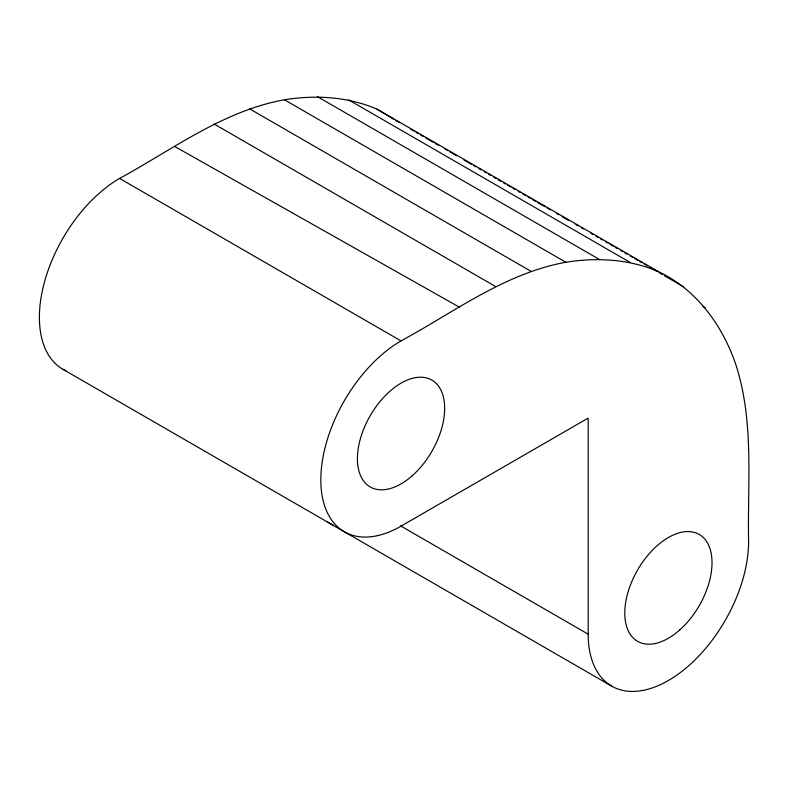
<?xml version="1.0" encoding="UTF-8"?>
<svg xmlns="http://www.w3.org/2000/svg" width="788" height="788" viewBox="0 0 788 788"><rect width="100%" height="100%" fill="white"/><g stroke="black" fill="none" stroke-linecap="round" stroke-linejoin="round"><path stroke-width="1.18" d="M65.916 370.853A113.433 65.493 -60 0 1 44.729 281.07A113.433 65.493 -60 0 1 119.609 178.433C172.946 149.316 223.29 110.822 284.429 99.771C315.555 94.777 347.784 96.628 376.999 109.138L658.433 271.624C696.641 289.62 722.665 325.572 735.923 364.874C754.343 422.004 747.398 482.63 748.6 541.583A113.433 65.493 -60 0 1 668.391 680.507A113.433 65.493 -60 0 1 588.183 634.192L400.57 525.872M588.183 634.192L588.183 418.093L401.033 526.148A113.433 65.493 -60 0 1 320.824 479.833A113.433 65.493 -60 0 1 401.033 340.909C454.459 311.93 504.724 273.397 565.853 262.246C596.989 257.262 629.208 259.114 658.433 271.624M174.838 146.548L459.434 307.202M410.696 129.252L413.897 131.103M416.034 132.335L418.162 133.566M420.29 134.787L423.491 136.639M425.628 137.87L433.085 142.175M435.222 143.406L438.414 145.258M444.816 148.952L448.008 150.794M450.145 152.025L456.538 155.719M464.004 160.023L471.46 164.337M473.598 165.569L475.725 166.8M478.927 168.642L481.054 169.873M484.256 171.715L486.383 172.946M488.521 174.178L490.648 175.409M493.849 177.261L495.977 178.492M498.114 179.723L501.316 181.565M503.443 182.796L505.571 184.028M507.708 185.259L510.91 187.111M513.037 188.342L515.175 189.573M518.366 191.415L520.504 192.646M522.631 193.878L525.832 195.719M527.96 196.951L530.097 198.182M532.225 199.413L535.426 201.265M537.554 202.496L545.02 206.801M547.148 208.032L550.349 209.874M556.742 213.568L558.879 214.799M562.071 216.651L568.473 220.344M575.93 224.649L578.067 225.88M581.258 227.722L583.396 228.953M590.862 233.268L592.99 234.499M596.191 236.341L598.319 237.572M600.456 238.803L602.584 240.035M605.785 241.886L607.912 243.118M610.05 244.349L613.241 246.191M615.379 247.422L617.506 248.653M620.708 250.495L622.835 251.727M624.973 252.958L627.1 254.189M630.301 256.041L632.429 257.272M634.567 258.503L637.758 260.345M639.895 261.577L642.023 262.808M644.16 264.039L647.352 265.881M649.489 267.112L656.946 271.427M659.083 272.658L662.284 274.5M664.412 275.731L683.6 286.812M348.641 99.889L630.075 262.374M703.014 306.443L705.152 307.675M317.603 96.747L599.038 259.232M284.429 99.771L565.853 262.246M249.688 108.892L531.122 271.377M214.011 123.962L495.435 286.448M119.609 178.433L401.033 340.909M62.892 369.276L611.675 686.121M376.999 109.138L393.783 119.264M395.881 120.534L399.024 122.435M333.275 525.212A113.433 65.493 -60 0 1 327.375 521.804M412.321 475.666A61.691 35.618 -60 0 0 431.883 380.102A61.691 35.618 -60 0 0 358.904 444.816A61.691 35.618 -60 0 0 412.321 475.666M679.68 630.026A61.691 35.618 -60 0 0 699.242 534.461A61.691 35.618 -60 0 0 626.253 599.175A61.691 35.618 -60 0 0 679.68 630.026"/></g></svg>
